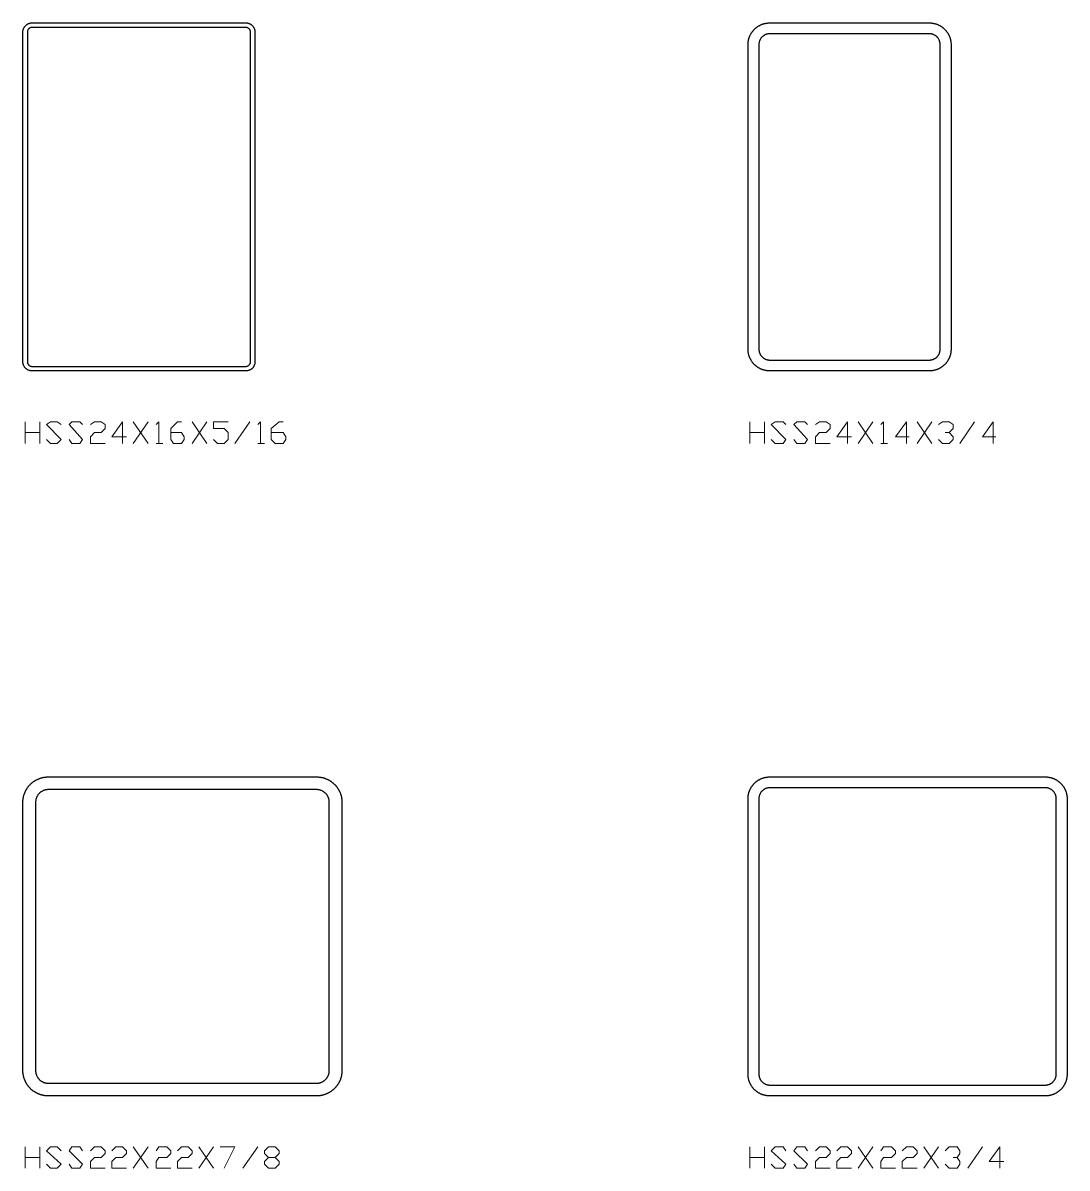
# Model space of a CAD drawing. Header units: inches. Extents: x 0 to 975, y -1305 to 34.
# Drawn here: x 150 to 222, y -105 to -26 of the extents above; entities that cross this region are included whole.
import ezdxf

# ---------------------------------------------------------------- set-up
doc = ezdxf.new("R2010")
doc.units = ezdxf.units.IN
doc.header["$MEASUREMENT"] = 0
doc.layers.add('AISC_STEEL', color=7, linetype='Continuous')

msp = doc.modelspace()

# ---------------------------------------------------------------- linework, layer by layer
at = {"color": 3, "lineweight": 0}
for p, q in [((150.145, -54.996), (150.145, -53.521)), ((151.159, -53.521), (151.159, -54.996)), ((157.614, -53.521), (158.629, -54.996)), ((157.614, -54.996), (158.629, -53.521)), ((161.672, -53.521), (162.686, -54.996)), ((161.672, -54.996), (162.686, -53.521)), ((164.623, -54.996), (165.637, -53.521)), ((200.126, -54.996), (200.126, -53.521)), ((201.141, -53.521), (201.141, -54.996)), ((207.596, -53.521), (208.61, -54.996)), ((207.596, -54.996), (208.61, -53.521)), ((211.653, -53.521), (212.668, -54.996)), ((211.653, -54.996), (212.668, -53.521)), ((214.604, -54.996), (215.619, -53.521)), ((150.145, -54.259), (151.159, -54.259)), ((200.126, -54.259), (201.141, -54.259)), ((159.182, -54.996), (159.643, -54.996)), ((166.191, -54.996), (166.652, -54.996)), ((209.164, -54.996), (209.625, -54.996)), ((150.145, -104.978), (150.145, -103.502)), ((150.145, -104.24), (151.159, -104.24)), ((151.159, -103.502), (151.159, -104.978)), ((157.614, -103.502), (158.629, -104.978)), ((157.614, -104.978), (158.629, -103.502)), ((162.133, -103.502), (163.147, -104.978)), ((162.133, -104.978), (163.147, -103.502)), ((165.176, -104.978), (166.191, -103.502)), ((200.126, -104.978), (200.126, -103.502)), ((200.126, -104.24), (201.141, -104.24)), ((201.141, -103.502), (201.141, -104.978)), ((207.596, -103.502), (208.61, -104.978)), ((207.596, -104.978), (208.61, -103.502)), ((212.114, -103.502), (213.129, -104.978)), ((212.114, -104.978), (213.129, -103.502)), ((215.158, -104.978), (216.172, -103.502))]:
    msp.add_line(p, q, dxfattribs=at)
for points in [[(151.62, -54.72), (151.897, -54.996), (152.358, -54.996), (152.635, -54.72), (151.62, -53.705), (151.897, -53.521), (152.358, -53.521), (152.635, -53.705)], [(153.188, -54.72), (153.373, -54.996), (153.926, -54.996), (154.11, -54.72), (153.188, -53.705), (153.373, -53.521), (153.926, -53.521), (154.11, -53.705)], [(154.664, -53.705), (154.94, -53.521), (155.401, -53.521), (155.678, -53.705), (155.678, -53.982), (155.401, -54.259), (154.94, -54.259), (154.664, -54.535), (154.664, -54.996), (155.678, -54.996)], [(157.153, -54.535), (156.139, -54.535), (156.877, -53.521), (156.877, -54.996)], [(159.182, -53.705), (159.367, -53.521), (159.367, -54.996)], [(160.197, -54.259), (160.934, -54.259), (161.119, -54.535), (161.119, -54.72), (160.934, -54.996), (160.381, -54.996), (160.197, -54.72), (160.197, -53.982), (160.658, -53.521), (160.934, -53.521)], [(163.147, -54.72), (163.424, -54.996), (163.885, -54.996), (164.162, -54.72), (164.162, -54.259), (163.885, -53.982), (163.147, -53.982), (163.147, -53.521), (164.162, -53.521)], [(166.191, -53.705), (166.375, -53.521), (166.375, -54.996)], [(167.113, -54.259), (167.943, -54.259), (168.127, -54.535), (168.127, -54.72), (167.943, -54.996), (167.389, -54.996), (167.113, -54.72), (167.113, -53.982), (167.666, -53.521), (167.943, -53.521)], [(201.602, -54.72), (201.878, -54.996), (202.432, -54.996), (202.616, -54.72), (201.602, -53.705), (201.878, -53.521), (202.432, -53.521), (202.616, -53.705)], [(203.169, -54.72), (203.354, -54.996), (203.907, -54.996), (204.092, -54.72), (203.169, -53.705), (203.354, -53.521), (203.907, -53.521), (204.092, -53.705)], [(204.645, -53.705), (204.922, -53.521), (205.383, -53.521), (205.659, -53.705), (205.659, -53.982), (205.383, -54.259), (204.922, -54.259), (204.645, -54.535), (204.645, -54.996), (205.659, -54.996)], [(207.135, -54.535), (206.12, -54.535), (206.858, -53.521), (206.858, -54.996)], [(209.164, -53.705), (209.348, -53.521), (209.348, -54.996)], [(211.1, -54.535), (210.178, -54.535), (210.916, -53.521), (210.916, -54.996)], [(213.129, -53.705), (213.406, -53.521), (213.867, -53.521), (214.143, -53.705), (214.143, -53.982), (213.867, -54.259), (213.59, -54.259)], [(217.094, -54.535), (216.172, -54.535), (216.91, -53.521), (216.91, -54.996)], [(213.867, -54.259), (214.143, -54.535), (214.143, -54.72), (213.867, -54.996), (213.406, -54.996), (213.129, -54.72)], [(151.62, -104.701), (151.897, -104.978), (152.358, -104.978), (152.635, -104.701), (151.62, -103.779), (151.897, -103.502), (152.358, -103.502), (152.635, -103.779)], [(153.188, -104.701), (153.373, -104.978), (153.926, -104.978), (154.11, -104.701), (153.188, -103.779), (153.373, -103.502), (153.926, -103.502), (154.11, -103.779)], [(154.664, -103.779), (154.94, -103.502), (155.401, -103.502), (155.678, -103.779), (155.678, -103.963), (155.401, -104.24), (154.94, -104.24), (154.664, -104.517), (154.664, -104.978), (155.678, -104.978)], [(156.139, -103.779), (156.416, -103.502), (156.877, -103.502), (157.153, -103.779), (157.153, -103.963), (156.877, -104.24), (156.416, -104.24), (156.139, -104.517), (156.139, -104.978), (157.153, -104.978)], [(159.182, -103.779), (159.367, -103.502), (159.92, -103.502), (160.197, -103.779), (160.197, -103.963), (159.92, -104.24), (159.367, -104.24), (159.182, -104.517), (159.182, -104.978), (160.197, -104.978)], [(160.658, -103.779), (160.934, -103.502), (161.395, -103.502), (161.672, -103.779), (161.672, -103.963), (161.395, -104.24), (160.934, -104.24), (160.658, -104.517), (160.658, -104.978), (161.672, -104.978)], [(163.609, -103.502), (164.623, -103.502), (163.885, -104.978)], [(167.389, -104.24), (167.666, -104.517), (167.666, -104.701), (167.389, -104.978), (166.928, -104.978), (166.652, -104.701), (166.652, -104.517), (166.928, -104.24), (167.389, -104.24), (167.666, -103.963), (167.666, -103.779), (167.389, -103.502), (166.928, -103.502), (166.652, -103.779), (166.652, -103.963), (166.928, -104.24)], [(201.602, -104.701), (201.878, -104.978), (202.432, -104.978), (202.616, -104.701), (201.602, -103.779), (201.878, -103.502), (202.432, -103.502), (202.616, -103.779)], [(203.169, -104.701), (203.354, -104.978), (203.907, -104.978), (204.092, -104.701), (203.169, -103.779), (203.354, -103.502), (203.907, -103.502), (204.092, -103.779)], [(204.645, -103.779), (204.922, -103.502), (205.383, -103.502), (205.659, -103.779), (205.659, -103.963), (205.383, -104.24), (204.922, -104.24), (204.645, -104.517), (204.645, -104.978), (205.659, -104.978)], [(206.12, -103.779), (206.397, -103.502), (206.858, -103.502), (207.135, -103.779), (207.135, -103.963), (206.858, -104.24), (206.397, -104.24), (206.12, -104.517), (206.12, -104.978), (207.135, -104.978)], [(209.164, -103.779), (209.348, -103.502), (209.901, -103.502), (210.178, -103.779), (210.178, -103.963), (209.901, -104.24), (209.348, -104.24), (209.164, -104.517), (209.164, -104.978), (210.178, -104.978)], [(210.639, -103.779), (210.916, -103.502), (211.377, -103.502), (211.653, -103.779), (211.653, -103.963), (211.377, -104.24), (210.916, -104.24), (210.639, -104.517), (210.639, -104.978), (211.653, -104.978)], [(213.59, -103.779), (213.867, -103.502), (214.42, -103.502), (214.604, -103.779), (214.604, -103.963), (214.42, -104.24), (214.143, -104.24)], [(214.42, -104.24), (214.604, -104.517), (214.604, -104.701), (214.42, -104.978), (213.867, -104.978), (213.59, -104.701)], [(217.647, -104.517), (216.633, -104.517), (217.371, -103.502), (217.371, -104.978)]]:
    msp.add_lwpolyline(points, dxfattribs=at)
at = {"layer": 'AISC_STEEL'}
for points in [[(165.375, -26), (165.405, -26.001), (165.434, -26.003), (165.464, -26.006), (165.493, -26.011), (165.522, -26.018), (165.551, -26.025), (165.579, -26.034), (165.607, -26.045), (165.635, -26.056), (165.661, -26.069), (165.688, -26.084), (165.713, -26.099), (165.738, -26.116), (165.761, -26.134), (165.784, -26.153), (165.806, -26.173), (165.827, -26.194), (165.847, -26.216), (165.866, -26.239), (165.884, -26.262), (165.901, -26.287), (165.916, -26.312), (165.931, -26.339), (165.944, -26.365), (165.955, -26.393), (165.966, -26.421), (165.975, -26.449), (165.982, -26.478), (165.989, -26.507), (165.994, -26.536), (165.997, -26.566), (165.999, -26.595), (166, -26.625), (166, -49.375), (165.999, -49.405), (165.997, -49.434), (165.994, -49.464), (165.989, -49.493), (165.982, -49.522), (165.975, -49.551), (165.966, -49.579), (165.955, -49.607), (165.944, -49.635), (165.931, -49.661), (165.916, -49.688), (165.901, -49.713), (165.884, -49.738), (165.866, -49.761), (165.847, -49.784), (165.827, -49.806), (165.806, -49.827), (165.784, -49.847), (165.761, -49.866), (165.738, -49.884), (165.713, -49.901), (165.688, -49.916), (165.661, -49.931), (165.635, -49.944), (165.607, -49.955), (165.579, -49.966), (165.551, -49.975), (165.522, -49.982), (165.493, -49.989), (165.464, -49.994), (165.434, -49.997), (165.405, -49.999), (165.375, -50), (150.625, -50), (150.595, -49.999), (150.566, -49.997), (150.536, -49.994), (150.507, -49.989), (150.478, -49.982), (150.449, -49.975), (150.421, -49.966), (150.393, -49.955), (150.365, -49.944), (150.339, -49.931), (150.312, -49.916), (150.287, -49.901), (150.262, -49.884), (150.239, -49.866), (150.216, -49.847), (150.194, -49.827), (150.173, -49.806), (150.153, -49.784), (150.134, -49.761), (150.116, -49.738), (150.099, -49.713), (150.084, -49.688), (150.069, -49.661), (150.056, -49.635), (150.045, -49.607), (150.034, -49.579), (150.025, -49.551), (150.018, -49.522), (150.011, -49.493), (150.006, -49.464), (150.003, -49.434), (150.001, -49.405), (150, -49.375), (150, -26.625), (150.001, -26.595), (150.003, -26.566), (150.006, -26.536), (150.011, -26.507), (150.018, -26.478), (150.025, -26.449), (150.034, -26.421), (150.045, -26.393), (150.056, -26.365), (150.069, -26.339), (150.084, -26.312), (150.099, -26.287), (150.116, -26.262), (150.134, -26.239), (150.153, -26.216), (150.173, -26.194), (150.194, -26.173), (150.216, -26.153), (150.239, -26.134), (150.262, -26.116), (150.287, -26.099), (150.312, -26.084), (150.339, -26.069), (150.365, -26.056), (150.393, -26.045), (150.421, -26.034), (150.449, -26.025), (150.478, -26.018), (150.507, -26.011), (150.536, -26.006), (150.566, -26.003), (150.595, -26.001), (150.625, -26)], [(212.5, -26), (212.53, -26), (212.56, -26.001), (212.589, -26.003), (212.619, -26.005), (212.649, -26.007), (212.679, -26.011), (212.708, -26.015), (212.738, -26.019), (212.767, -26.024), (212.796, -26.03), (212.825, -26.036), (212.855, -26.042), (212.883, -26.05), (212.912, -26.058), (212.941, -26.066), (212.969, -26.075), (212.997, -26.085), (213.025, -26.095), (213.053, -26.106), (213.081, -26.117), (213.108, -26.129), (213.135, -26.141), (213.162, -26.154), (213.189, -26.168), (213.215, -26.182), (213.241, -26.196), (213.267, -26.211), (213.293, -26.227), (213.318, -26.243), (213.343, -26.259), (213.367, -26.276), (213.391, -26.294), (213.415, -26.311), (213.439, -26.33), (213.462, -26.349), (213.484, -26.368), (213.507, -26.388), (213.529, -26.408), (213.55, -26.429), (213.571, -26.45), (213.592, -26.471), (213.612, -26.493), (213.632, -26.516), (213.651, -26.538), (213.67, -26.561), (213.689, -26.585), (213.706, -26.609), (213.724, -26.633), (213.741, -26.657), (213.757, -26.682), (213.773, -26.707), (213.789, -26.733), (213.804, -26.759), (213.818, -26.785), (213.832, -26.811), (213.846, -26.838), (213.859, -26.865), (213.871, -26.892), (213.883, -26.919), (213.894, -26.947), (213.905, -26.975), (213.915, -27.003), (213.925, -27.031), (213.934, -27.059), (213.942, -27.088), (213.95, -27.117), (213.958, -27.145), (213.964, -27.175), (213.97, -27.204), (213.976, -27.233), (213.981, -27.262), (213.985, -27.292), (213.989, -27.321), (213.993, -27.351), (213.995, -27.381), (213.997, -27.411), (213.999, -27.44), (214, -27.47), (214, -27.5), (214, -48.5), (214, -48.53), (213.999, -48.56), (213.997, -48.589), (213.995, -48.619), (213.993, -48.649), (213.989, -48.679), (213.985, -48.708), (213.981, -48.738), (213.976, -48.767), (213.97, -48.796), (213.964, -48.825), (213.958, -48.855), (213.95, -48.883), (213.942, -48.912), (213.934, -48.941), (213.925, -48.969), (213.915, -48.997), (213.905, -49.025), (213.894, -49.053), (213.883, -49.081), (213.871, -49.108), (213.859, -49.135), (213.846, -49.162), (213.832, -49.189), (213.818, -49.215), (213.804, -49.241), (213.789, -49.267), (213.773, -49.293), (213.757, -49.318), (213.741, -49.343), (213.724, -49.367), (213.706, -49.391), (213.689, -49.415), (213.67, -49.439), (213.651, -49.462), (213.632, -49.484), (213.612, -49.507), (213.592, -49.529), (213.571, -49.55), (213.55, -49.571), (213.529, -49.592), (213.507, -49.612), (213.484, -49.632), (213.462, -49.651), (213.439, -49.67), (213.415, -49.689), (213.391, -49.706), (213.367, -49.724), (213.343, -49.741), (213.318, -49.757), (213.293, -49.773), (213.267, -49.789), (213.241, -49.804), (213.215, -49.818), (213.189, -49.832), (213.162, -49.846), (213.135, -49.859), (213.108, -49.871), (213.081, -49.883), (213.053, -49.894), (213.025, -49.905), (212.997, -49.915), (212.969, -49.925), (212.941, -49.934), (212.912, -49.942), (212.883, -49.95), (212.855, -49.958), (212.825, -49.964), (212.796, -49.97), (212.767, -49.976), (212.738, -49.981), (212.708, -49.985), (212.679, -49.989), (212.649, -49.993), (212.619, -49.995), (212.589, -49.997), (212.56, -49.999), (212.53, -50), (212.5, -50), (201.5, -50), (201.47, -50), (201.44, -49.999), (201.411, -49.997), (201.381, -49.995), (201.351, -49.993), (201.321, -49.989), (201.292, -49.985), (201.262, -49.981), (201.233, -49.976), (201.204, -49.97), (201.175, -49.964), (201.145, -49.958), (201.117, -49.95), (201.088, -49.942), (201.059, -49.934), (201.031, -49.925), (201.003, -49.915), (200.975, -49.905), (200.947, -49.894), (200.919, -49.883), (200.892, -49.871), (200.865, -49.859), (200.838, -49.846), (200.811, -49.832), (200.785, -49.818), (200.759, -49.804), (200.733, -49.789), (200.707, -49.773), (200.682, -49.757), (200.657, -49.741), (200.633, -49.724), (200.609, -49.706), (200.585, -49.689), (200.561, -49.67), (200.538, -49.651), (200.516, -49.632), (200.493, -49.612), (200.471, -49.592), (200.45, -49.571), (200.429, -49.55), (200.408, -49.529), (200.388, -49.507), (200.368, -49.484), (200.349, -49.462), (200.33, -49.439), (200.311, -49.415), (200.294, -49.391), (200.276, -49.367), (200.259, -49.343), (200.243, -49.318), (200.227, -49.293), (200.211, -49.267), (200.196, -49.241), (200.182, -49.215), (200.168, -49.189), (200.154, -49.162), (200.141, -49.135), (200.129, -49.108), (200.117, -49.081), (200.106, -49.053), (200.095, -49.025), (200.085, -48.997), (200.075, -48.969), (200.066, -48.941), (200.058, -48.912), (200.05, -48.883), (200.042, -48.855), (200.036, -48.825), (200.03, -48.796), (200.024, -48.767), (200.019, -48.738), (200.015, -48.708), (200.011, -48.679), (200.007, -48.649), (200.005, -48.619), (200.003, -48.589), (200.001, -48.56), (200, -48.53), (200, -48.5), (200, -27.5), (200, -27.47), (200.001, -27.44), (200.003, -27.411), (200.005, -27.381), (200.007, -27.351), (200.011, -27.321), (200.015, -27.292), (200.019, -27.262), (200.024, -27.233), (200.03, -27.204), (200.036, -27.175), (200.042, -27.145), (200.05, -27.117), (200.058, -27.088), (200.066, -27.059), (200.075, -27.031), (200.085, -27.003), (200.095, -26.975), (200.106, -26.947), (200.117, -26.919), (200.129, -26.892), (200.141, -26.865), (200.154, -26.838), (200.168, -26.811), (200.182, -26.785), (200.196, -26.759), (200.211, -26.733), (200.227, -26.707), (200.243, -26.682), (200.259, -26.657), (200.276, -26.633), (200.294, -26.609), (200.311, -26.585), (200.33, -26.561), (200.349, -26.538), (200.368, -26.516), (200.388, -26.493), (200.408, -26.471), (200.429, -26.45), (200.45, -26.429), (200.471, -26.408), (200.493, -26.388), (200.516, -26.368), (200.538, -26.349), (200.561, -26.33), (200.585, -26.311), (200.609, -26.294), (200.633, -26.276), (200.657, -26.259), (200.682, -26.243), (200.707, -26.227), (200.733, -26.211), (200.759, -26.196), (200.785, -26.182), (200.811, -26.168), (200.838, -26.154), (200.865, -26.141), (200.892, -26.129), (200.919, -26.117), (200.947, -26.106), (200.975, -26.095), (201.003, -26.085), (201.031, -26.075), (201.059, -26.066), (201.088, -26.058), (201.117, -26.05), (201.145, -26.042), (201.175, -26.036), (201.204, -26.03), (201.233, -26.024), (201.262, -26.019), (201.292, -26.015), (201.321, -26.011), (201.351, -26.007), (201.381, -26.005), (201.411, -26.003), (201.44, -26.001), (201.47, -26), (201.5, -26)], [(150.625, -26.312), (150.596, -26.314), (150.568, -26.318), (150.539, -26.324), (150.512, -26.334), (150.486, -26.345), (150.46, -26.359), (150.437, -26.376), (150.414, -26.394), (150.394, -26.414), (150.376, -26.437), (150.359, -26.46), (150.345, -26.486), (150.334, -26.512), (150.324, -26.539), (150.318, -26.568), (150.314, -26.596), (150.312, -26.625), (150.312, -49.375), (150.314, -49.404), (150.318, -49.432), (150.324, -49.461), (150.334, -49.488), (150.345, -49.514), (150.359, -49.54), (150.376, -49.563), (150.394, -49.586), (150.414, -49.606), (150.437, -49.624), (150.46, -49.641), (150.486, -49.655), (150.512, -49.666), (150.539, -49.676), (150.568, -49.682), (150.596, -49.686), (150.625, -49.688), (165.375, -49.688), (165.404, -49.686), (165.432, -49.682), (165.461, -49.676), (165.488, -49.666), (165.514, -49.655), (165.54, -49.641), (165.563, -49.624), (165.586, -49.606), (165.606, -49.586), (165.624, -49.563), (165.641, -49.54), (165.655, -49.514), (165.666, -49.488), (165.676, -49.461), (165.682, -49.432), (165.686, -49.404), (165.688, -49.375), (165.688, -26.625), (165.686, -26.596), (165.682, -26.568), (165.676, -26.539), (165.666, -26.512), (165.655, -26.486), (165.641, -26.46), (165.624, -26.437), (165.606, -26.414), (165.586, -26.394), (165.563, -26.376), (165.54, -26.359), (165.514, -26.345), (165.488, -26.334), (165.461, -26.324), (165.432, -26.318), (165.404, -26.314), (165.375, -26.312)], [(201.5, -26.75), (201.471, -26.751), (201.441, -26.752), (201.412, -26.755), (201.383, -26.759), (201.354, -26.764), (201.325, -26.771), (201.296, -26.778), (201.268, -26.787), (201.24, -26.796), (201.213, -26.807), (201.186, -26.819), (201.16, -26.832), (201.134, -26.846), (201.108, -26.861), (201.083, -26.876), (201.059, -26.893), (201.036, -26.911), (201.013, -26.93), (200.991, -26.949), (200.97, -26.97), (200.949, -26.991), (200.93, -27.013), (200.911, -27.036), (200.893, -27.059), (200.876, -27.083), (200.861, -27.108), (200.846, -27.134), (200.832, -27.16), (200.819, -27.186), (200.807, -27.213), (200.796, -27.24), (200.787, -27.268), (200.778, -27.296), (200.771, -27.325), (200.764, -27.354), (200.759, -27.383), (200.755, -27.412), (200.752, -27.441), (200.751, -27.471), (200.75, -27.5), (200.75, -48.5), (200.751, -48.529), (200.752, -48.559), (200.755, -48.588), (200.759, -48.617), (200.764, -48.646), (200.771, -48.675), (200.778, -48.704), (200.787, -48.732), (200.796, -48.76), (200.807, -48.787), (200.819, -48.814), (200.832, -48.84), (200.846, -48.866), (200.861, -48.892), (200.876, -48.917), (200.893, -48.941), (200.911, -48.964), (200.93, -48.987), (200.949, -49.009), (200.97, -49.03), (200.991, -49.051), (201.013, -49.07), (201.036, -49.089), (201.059, -49.107), (201.083, -49.124), (201.108, -49.139), (201.134, -49.154), (201.16, -49.168), (201.186, -49.181), (201.213, -49.193), (201.24, -49.204), (201.268, -49.213), (201.296, -49.222), (201.325, -49.229), (201.354, -49.236), (201.383, -49.241), (201.412, -49.245), (201.441, -49.248), (201.471, -49.249), (201.5, -49.25), (212.5, -49.25), (212.529, -49.249), (212.559, -49.248), (212.588, -49.245), (212.617, -49.241), (212.646, -49.236), (212.675, -49.229), (212.704, -49.222), (212.732, -49.213), (212.76, -49.204), (212.787, -49.193), (212.814, -49.181), (212.84, -49.168), (212.866, -49.154), (212.892, -49.139), (212.917, -49.124), (212.941, -49.107), (212.964, -49.089), (212.987, -49.07), (213.009, -49.051), (213.03, -49.03), (213.051, -49.009), (213.07, -48.987), (213.089, -48.964), (213.107, -48.941), (213.124, -48.917), (213.139, -48.892), (213.154, -48.866), (213.168, -48.84), (213.181, -48.814), (213.193, -48.787), (213.204, -48.76), (213.213, -48.732), (213.222, -48.704), (213.229, -48.675), (213.236, -48.646), (213.241, -48.617), (213.245, -48.588), (213.248, -48.559), (213.249, -48.529), (213.25, -48.5), (213.25, -27.5), (213.249, -27.471), (213.248, -27.441), (213.245, -27.412), (213.241, -27.383), (213.236, -27.354), (213.229, -27.325), (213.222, -27.296), (213.213, -27.268), (213.204, -27.24), (213.193, -27.213), (213.181, -27.186), (213.168, -27.16), (213.154, -27.134), (213.139, -27.108), (213.124, -27.083), (213.107, -27.059), (213.089, -27.036), (213.07, -27.013), (213.051, -26.991), (213.03, -26.97), (213.009, -26.949), (212.987, -26.93), (212.964, -26.911), (212.941, -26.893), (212.917, -26.876), (212.892, -26.861), (212.866, -26.846), (212.84, -26.832), (212.814, -26.819), (212.787, -26.807), (212.76, -26.796), (212.732, -26.787), (212.704, -26.778), (212.675, -26.771), (212.646, -26.764), (212.617, -26.759), (212.588, -26.755), (212.559, -26.752), (212.529, -26.751), (212.5, -26.75)], [(170.25, -78), (170.28, -78), (170.31, -78.001), (170.34, -78.002), (170.369, -78.004), (170.399, -78.006), (170.429, -78.009), (170.459, -78.012), (170.488, -78.016), (170.518, -78.021), (170.547, -78.025), (170.577, -78.031), (170.606, -78.037), (170.635, -78.043), (170.664, -78.05), (170.693, -78.057), (170.722, -78.065), (170.751, -78.073), (170.779, -78.082), (170.808, -78.091), (170.836, -78.101), (170.864, -78.111), (170.892, -78.122), (170.92, -78.133), (170.947, -78.145), (170.975, -78.157), (171.002, -78.17), (171.028, -78.183), (171.055, -78.196), (171.082, -78.21), (171.108, -78.225), (171.134, -78.239), (171.159, -78.255), (171.185, -78.271), (171.21, -78.287), (171.235, -78.303), (171.259, -78.32), (171.283, -78.338), (171.307, -78.356), (171.331, -78.374), (171.354, -78.393), (171.377, -78.412), (171.4, -78.431), (171.422, -78.451), (171.444, -78.471), (171.466, -78.492), (171.487, -78.513), (171.508, -78.534), (171.529, -78.556), (171.549, -78.578), (171.569, -78.6), (171.588, -78.623), (171.607, -78.646), (171.626, -78.669), (171.644, -78.693), (171.662, -78.717), (171.68, -78.741), (171.697, -78.765), (171.713, -78.79), (171.729, -78.815), (171.745, -78.841), (171.761, -78.866), (171.775, -78.892), (171.79, -78.918), (171.804, -78.945), (171.817, -78.972), (171.83, -78.998), (171.843, -79.025), (171.855, -79.053), (171.867, -79.08), (171.878, -79.108), (171.889, -79.136), (171.899, -79.164), (171.909, -79.192), (171.918, -79.221), (171.927, -79.249), (171.935, -79.278), (171.943, -79.307), (171.95, -79.336), (171.957, -79.365), (171.963, -79.394), (171.969, -79.423), (171.975, -79.453), (171.979, -79.482), (171.984, -79.512), (171.988, -79.541), (171.991, -79.571), (171.994, -79.601), (171.996, -79.631), (171.998, -79.66), (171.999, -79.69), (172, -79.72), (172, -79.75), (172, -98.25), (172, -98.28), (171.999, -98.31), (171.998, -98.34), (171.996, -98.369), (171.994, -98.399), (171.991, -98.429), (171.988, -98.459), (171.984, -98.488), (171.979, -98.518), (171.975, -98.547), (171.969, -98.577), (171.963, -98.606), (171.957, -98.635), (171.95, -98.664), (171.943, -98.693), (171.935, -98.722), (171.927, -98.751), (171.918, -98.779), (171.909, -98.808), (171.899, -98.836), (171.889, -98.864), (171.878, -98.892), (171.867, -98.92), (171.855, -98.947), (171.843, -98.975), (171.83, -99.002), (171.817, -99.028), (171.804, -99.055), (171.79, -99.082), (171.775, -99.108), (171.761, -99.134), (171.745, -99.159), (171.729, -99.185), (171.713, -99.21), (171.697, -99.235), (171.68, -99.259), (171.662, -99.283), (171.644, -99.307), (171.626, -99.331), (171.607, -99.354), (171.588, -99.377), (171.569, -99.4), (171.549, -99.422), (171.529, -99.444), (171.508, -99.466), (171.487, -99.487), (171.466, -99.508), (171.444, -99.529), (171.422, -99.549), (171.4, -99.569), (171.377, -99.588), (171.354, -99.607), (171.331, -99.626), (171.307, -99.644), (171.283, -99.662), (171.259, -99.68), (171.235, -99.697), (171.21, -99.713), (171.185, -99.729), (171.159, -99.745), (171.134, -99.761), (171.108, -99.775), (171.082, -99.79), (171.055, -99.804), (171.028, -99.817), (171.002, -99.83), (170.975, -99.843), (170.947, -99.855), (170.92, -99.867), (170.892, -99.878), (170.864, -99.889), (170.836, -99.899), (170.808, -99.909), (170.779, -99.918), (170.751, -99.927), (170.722, -99.935), (170.693, -99.943), (170.664, -99.95), (170.635, -99.957), (170.606, -99.963), (170.577, -99.969), (170.547, -99.975), (170.518, -99.979), (170.488, -99.984), (170.459, -99.988), (170.429, -99.991), (170.399, -99.994), (170.369, -99.996), (170.34, -99.998), (170.31, -99.999), (170.28, -100), (170.25, -100), (151.75, -100), (151.72, -100), (151.69, -99.999), (151.66, -99.998), (151.631, -99.996), (151.601, -99.994), (151.571, -99.991), (151.541, -99.988), (151.512, -99.984), (151.482, -99.979), (151.453, -99.975), (151.423, -99.969), (151.394, -99.963), (151.365, -99.957), (151.336, -99.95), (151.307, -99.943), (151.278, -99.935), (151.249, -99.927), (151.221, -99.918), (151.192, -99.909), (151.164, -99.899), (151.136, -99.889), (151.108, -99.878), (151.08, -99.867), (151.053, -99.855), (151.025, -99.843), (150.998, -99.83), (150.972, -99.817), (150.945, -99.804), (150.918, -99.79), (150.892, -99.775), (150.866, -99.761), (150.841, -99.745), (150.815, -99.729), (150.79, -99.713), (150.765, -99.697), (150.741, -99.68), (150.717, -99.662), (150.693, -99.644), (150.669, -99.626), (150.646, -99.607), (150.623, -99.588), (150.6, -99.569), (150.578, -99.549), (150.556, -99.529), (150.534, -99.508), (150.513, -99.487), (150.492, -99.466), (150.471, -99.444), (150.451, -99.422), (150.431, -99.4), (150.412, -99.377), (150.393, -99.354), (150.374, -99.331), (150.356, -99.307), (150.338, -99.283), (150.32, -99.259), (150.303, -99.235), (150.287, -99.21), (150.271, -99.185), (150.255, -99.159), (150.239, -99.134), (150.225, -99.108), (150.21, -99.082), (150.196, -99.055), (150.183, -99.028), (150.17, -99.002), (150.157, -98.975), (150.145, -98.947), (150.133, -98.92), (150.122, -98.892), (150.111, -98.864), (150.101, -98.836), (150.091, -98.808), (150.082, -98.779), (150.073, -98.751), (150.065, -98.722), (150.057, -98.693), (150.05, -98.664), (150.043, -98.635), (150.037, -98.606), (150.031, -98.577), (150.025, -98.547), (150.021, -98.518), (150.016, -98.488), (150.012, -98.459), (150.009, -98.429), (150.006, -98.399), (150.004, -98.369), (150.002, -98.34), (150.001, -98.31), (150, -98.28), (150, -98.25), (150, -79.75), (150, -79.72), (150.001, -79.69), (150.002, -79.66), (150.004, -79.631), (150.006, -79.601), (150.009, -79.571), (150.012, -79.541), (150.016, -79.512), (150.021, -79.482), (150.025, -79.453), (150.031, -79.423), (150.037, -79.394), (150.043, -79.365), (150.05, -79.336), (150.057, -79.307), (150.065, -79.278), (150.073, -79.249), (150.082, -79.221), (150.091, -79.192), (150.101, -79.164), (150.111, -79.136), (150.122, -79.108), (150.133, -79.08), (150.145, -79.053), (150.157, -79.025), (150.17, -78.998), (150.183, -78.972), (150.196, -78.945), (150.21, -78.918), (150.225, -78.892), (150.239, -78.866), (150.255, -78.841), (150.271, -78.815), (150.287, -78.79), (150.303, -78.765), (150.32, -78.741), (150.338, -78.717), (150.356, -78.693), (150.374, -78.669), (150.393, -78.646), (150.412, -78.623), (150.431, -78.6), (150.451, -78.578), (150.471, -78.556), (150.492, -78.534), (150.513, -78.513), (150.534, -78.492), (150.556, -78.471), (150.578, -78.451), (150.6, -78.431), (150.623, -78.412), (150.646, -78.393), (150.669, -78.374), (150.693, -78.356), (150.717, -78.338), (150.741, -78.32), (150.765, -78.303), (150.79, -78.287), (150.815, -78.271), (150.841, -78.255), (150.866, -78.239), (150.892, -78.225), (150.918, -78.21), (150.945, -78.196), (150.972, -78.183), (150.998, -78.17), (151.025, -78.157), (151.053, -78.145), (151.08, -78.133), (151.108, -78.122), (151.136, -78.111), (151.164, -78.101), (151.192, -78.091), (151.221, -78.082), (151.249, -78.073), (151.278, -78.065), (151.307, -78.057), (151.336, -78.05), (151.365, -78.043), (151.394, -78.037), (151.423, -78.031), (151.453, -78.025), (151.482, -78.021), (151.512, -78.016), (151.541, -78.012), (151.571, -78.009), (151.601, -78.006), (151.631, -78.004), (151.66, -78.002), (151.69, -78.001), (151.72, -78), (151.75, -78)], [(220.5, -78), (220.53, -78), (220.56, -78.001), (220.589, -78.003), (220.619, -78.005), (220.649, -78.007), (220.679, -78.011), (220.708, -78.015), (220.738, -78.019), (220.767, -78.024), (220.796, -78.03), (220.825, -78.036), (220.855, -78.042), (220.883, -78.05), (220.912, -78.058), (220.941, -78.066), (220.969, -78.075), (220.997, -78.085), (221.025, -78.095), (221.053, -78.106), (221.081, -78.117), (221.108, -78.129), (221.135, -78.141), (221.162, -78.154), (221.189, -78.168), (221.215, -78.182), (221.241, -78.196), (221.267, -78.211), (221.293, -78.227), (221.318, -78.243), (221.343, -78.259), (221.367, -78.276), (221.391, -78.294), (221.415, -78.311), (221.439, -78.33), (221.462, -78.349), (221.484, -78.368), (221.507, -78.388), (221.529, -78.408), (221.55, -78.429), (221.571, -78.45), (221.592, -78.471), (221.612, -78.493), (221.632, -78.516), (221.651, -78.538), (221.67, -78.561), (221.689, -78.585), (221.706, -78.609), (221.724, -78.633), (221.741, -78.657), (221.757, -78.682), (221.773, -78.707), (221.789, -78.733), (221.804, -78.759), (221.818, -78.785), (221.832, -78.811), (221.846, -78.838), (221.859, -78.865), (221.871, -78.892), (221.883, -78.919), (221.894, -78.947), (221.905, -78.975), (221.915, -79.003), (221.925, -79.031), (221.934, -79.059), (221.942, -79.088), (221.95, -79.117), (221.958, -79.145), (221.964, -79.175), (221.97, -79.204), (221.976, -79.233), (221.981, -79.262), (221.985, -79.292), (221.989, -79.321), (221.993, -79.351), (221.995, -79.381), (221.997, -79.411), (221.999, -79.44), (222, -79.47), (222, -79.5), (222, -98.5), (222, -98.53), (221.999, -98.56), (221.997, -98.589), (221.995, -98.619), (221.993, -98.649), (221.989, -98.679), (221.985, -98.708), (221.981, -98.738), (221.976, -98.767), (221.97, -98.796), (221.964, -98.825), (221.958, -98.855), (221.95, -98.883), (221.942, -98.912), (221.934, -98.941), (221.925, -98.969), (221.915, -98.997), (221.905, -99.025), (221.894, -99.053), (221.883, -99.081), (221.871, -99.108), (221.859, -99.135), (221.846, -99.162), (221.832, -99.189), (221.818, -99.215), (221.804, -99.241), (221.789, -99.267), (221.773, -99.293), (221.757, -99.318), (221.741, -99.343), (221.724, -99.367), (221.706, -99.391), (221.689, -99.415), (221.67, -99.439), (221.651, -99.462), (221.632, -99.484), (221.612, -99.507), (221.592, -99.529), (221.571, -99.55), (221.55, -99.571), (221.529, -99.592), (221.507, -99.612), (221.484, -99.632), (221.462, -99.651), (221.439, -99.67), (221.415, -99.689), (221.391, -99.706), (221.367, -99.724), (221.343, -99.741), (221.318, -99.757), (221.293, -99.773), (221.267, -99.789), (221.241, -99.804), (221.215, -99.818), (221.189, -99.832), (221.162, -99.846), (221.135, -99.859), (221.108, -99.871), (221.081, -99.883), (221.053, -99.894), (221.025, -99.905), (220.997, -99.915), (220.969, -99.925), (220.941, -99.934), (220.912, -99.942), (220.883, -99.95), (220.855, -99.958), (220.825, -99.964), (220.796, -99.97), (220.767, -99.976), (220.738, -99.981), (220.708, -99.985), (220.679, -99.989), (220.649, -99.993), (220.619, -99.995), (220.589, -99.997), (220.56, -99.999), (220.53, -100), (220.5, -100), (201.5, -100), (201.47, -100), (201.44, -99.999), (201.411, -99.997), (201.381, -99.995), (201.351, -99.993), (201.321, -99.989), (201.292, -99.985), (201.262, -99.981), (201.233, -99.976), (201.204, -99.97), (201.175, -99.964), (201.145, -99.958), (201.117, -99.95), (201.088, -99.942), (201.059, -99.934), (201.031, -99.925), (201.003, -99.915), (200.975, -99.905), (200.947, -99.894), (200.919, -99.883), (200.892, -99.871), (200.865, -99.859), (200.838, -99.846), (200.811, -99.832), (200.785, -99.818), (200.759, -99.804), (200.733, -99.789), (200.707, -99.773), (200.682, -99.757), (200.657, -99.741), (200.633, -99.724), (200.609, -99.706), (200.585, -99.689), (200.561, -99.67), (200.538, -99.651), (200.516, -99.632), (200.493, -99.612), (200.471, -99.592), (200.45, -99.571), (200.429, -99.55), (200.408, -99.529), (200.388, -99.507), (200.368, -99.484), (200.349, -99.462), (200.33, -99.439), (200.311, -99.415), (200.294, -99.391), (200.276, -99.367), (200.259, -99.343), (200.243, -99.318), (200.227, -99.293), (200.211, -99.267), (200.196, -99.241), (200.182, -99.215), (200.168, -99.189), (200.154, -99.162), (200.141, -99.135), (200.129, -99.108), (200.117, -99.081), (200.106, -99.053), (200.095, -99.025), (200.085, -98.997), (200.075, -98.969), (200.066, -98.941), (200.058, -98.912), (200.05, -98.883), (200.042, -98.855), (200.036, -98.825), (200.03, -98.796), (200.024, -98.767), (200.019, -98.738), (200.015, -98.708), (200.011, -98.679), (200.007, -98.649), (200.005, -98.619), (200.003, -98.589), (200.001, -98.56), (200, -98.53), (200, -98.5), (200, -79.5), (200, -79.47), (200.001, -79.44), (200.003, -79.411), (200.005, -79.381), (200.007, -79.351), (200.011, -79.321), (200.015, -79.292), (200.019, -79.262), (200.024, -79.233), (200.03, -79.204), (200.036, -79.175), (200.042, -79.145), (200.05, -79.117), (200.058, -79.088), (200.066, -79.059), (200.075, -79.031), (200.085, -79.003), (200.095, -78.975), (200.106, -78.947), (200.117, -78.919), (200.129, -78.892), (200.141, -78.865), (200.154, -78.838), (200.168, -78.811), (200.182, -78.785), (200.196, -78.759), (200.211, -78.733), (200.227, -78.707), (200.243, -78.682), (200.259, -78.657), (200.276, -78.633), (200.294, -78.609), (200.311, -78.585), (200.33, -78.561), (200.349, -78.538), (200.368, -78.516), (200.388, -78.493), (200.408, -78.471), (200.429, -78.45), (200.45, -78.429), (200.471, -78.408), (200.493, -78.388), (200.516, -78.368), (200.538, -78.349), (200.561, -78.33), (200.585, -78.311), (200.609, -78.294), (200.633, -78.276), (200.657, -78.259), (200.682, -78.243), (200.707, -78.227), (200.733, -78.211), (200.759, -78.196), (200.785, -78.182), (200.811, -78.168), (200.838, -78.154), (200.865, -78.141), (200.892, -78.129), (200.919, -78.117), (200.947, -78.106), (200.975, -78.095), (201.003, -78.085), (201.031, -78.075), (201.059, -78.066), (201.088, -78.058), (201.117, -78.05), (201.145, -78.042), (201.175, -78.036), (201.204, -78.03), (201.233, -78.024), (201.262, -78.019), (201.292, -78.015), (201.321, -78.011), (201.351, -78.007), (201.381, -78.005), (201.411, -78.003), (201.44, -78.001), (201.47, -78), (201.5, -78)], [(151.75, -78.875), (151.72, -78.876), (151.69, -78.877), (151.661, -78.88), (151.631, -78.883), (151.601, -78.888), (151.572, -78.893), (151.543, -78.9), (151.514, -78.907), (151.485, -78.916), (151.457, -78.926), (151.429, -78.936), (151.401, -78.947), (151.374, -78.96), (151.347, -78.973), (151.321, -78.987), (151.295, -79.002), (151.27, -79.018), (151.245, -79.035), (151.221, -79.053), (151.198, -79.071), (151.175, -79.091), (151.153, -79.111), (151.131, -79.131), (151.111, -79.153), (151.091, -79.175), (151.071, -79.198), (151.053, -79.221), (151.035, -79.245), (151.018, -79.27), (151.002, -79.295), (150.987, -79.321), (150.973, -79.347), (150.96, -79.374), (150.947, -79.401), (150.936, -79.429), (150.926, -79.457), (150.916, -79.485), (150.907, -79.514), (150.9, -79.543), (150.893, -79.572), (150.888, -79.601), (150.883, -79.631), (150.88, -79.661), (150.877, -79.69), (150.876, -79.72), (150.875, -79.75), (150.875, -98.25), (150.876, -98.28), (150.877, -98.31), (150.88, -98.339), (150.883, -98.369), (150.888, -98.399), (150.893, -98.428), (150.9, -98.457), (150.907, -98.486), (150.916, -98.515), (150.926, -98.543), (150.936, -98.571), (150.947, -98.599), (150.96, -98.626), (150.973, -98.653), (150.987, -98.679), (151.002, -98.705), (151.018, -98.73), (151.035, -98.755), (151.053, -98.779), (151.071, -98.802), (151.091, -98.825), (151.111, -98.847), (151.131, -98.869), (151.153, -98.889), (151.175, -98.909), (151.198, -98.929), (151.221, -98.947), (151.245, -98.965), (151.27, -98.982), (151.295, -98.998), (151.321, -99.013), (151.347, -99.027), (151.374, -99.04), (151.401, -99.053), (151.429, -99.064), (151.457, -99.074), (151.485, -99.084), (151.514, -99.093), (151.543, -99.1), (151.572, -99.107), (151.601, -99.112), (151.631, -99.117), (151.661, -99.12), (151.69, -99.123), (151.72, -99.124), (151.75, -99.125), (170.25, -99.125), (170.28, -99.124), (170.31, -99.123), (170.339, -99.12), (170.369, -99.117), (170.399, -99.112), (170.428, -99.107), (170.457, -99.1), (170.486, -99.093), (170.515, -99.084), (170.543, -99.074), (170.571, -99.064), (170.599, -99.053), (170.626, -99.04), (170.653, -99.027), (170.679, -99.013), (170.705, -98.998), (170.73, -98.982), (170.755, -98.965), (170.779, -98.947), (170.802, -98.929), (170.825, -98.909), (170.847, -98.889), (170.869, -98.869), (170.889, -98.847), (170.909, -98.825), (170.929, -98.802), (170.947, -98.779), (170.965, -98.755), (170.982, -98.73), (170.998, -98.705), (171.013, -98.679), (171.027, -98.653), (171.04, -98.626), (171.053, -98.599), (171.064, -98.571), (171.074, -98.543), (171.084, -98.515), (171.093, -98.486), (171.1, -98.457), (171.107, -98.428), (171.112, -98.399), (171.117, -98.369), (171.12, -98.339), (171.123, -98.31), (171.124, -98.28), (171.125, -98.25), (171.125, -79.75), (171.124, -79.72), (171.123, -79.69), (171.12, -79.661), (171.117, -79.631), (171.112, -79.601), (171.107, -79.572), (171.1, -79.543), (171.093, -79.514), (171.084, -79.485), (171.074, -79.457), (171.064, -79.429), (171.053, -79.401), (171.04, -79.374), (171.027, -79.347), (171.013, -79.321), (170.998, -79.295), (170.982, -79.27), (170.965, -79.245), (170.947, -79.221), (170.929, -79.198), (170.909, -79.175), (170.889, -79.153), (170.869, -79.131), (170.847, -79.111), (170.825, -79.091), (170.802, -79.071), (170.779, -79.053), (170.755, -79.035), (170.73, -79.018), (170.705, -79.002), (170.679, -78.987), (170.653, -78.973), (170.626, -78.96), (170.599, -78.947), (170.571, -78.936), (170.543, -78.926), (170.515, -78.916), (170.486, -78.907), (170.457, -78.9), (170.428, -78.893), (170.399, -78.888), (170.369, -78.883), (170.339, -78.88), (170.31, -78.877), (170.28, -78.876), (170.25, -78.875)], [(201.5, -78.75), (201.471, -78.751), (201.441, -78.752), (201.412, -78.755), (201.383, -78.759), (201.354, -78.764), (201.325, -78.771), (201.296, -78.778), (201.268, -78.787), (201.24, -78.796), (201.213, -78.807), (201.186, -78.819), (201.16, -78.832), (201.134, -78.846), (201.108, -78.861), (201.083, -78.876), (201.059, -78.893), (201.036, -78.911), (201.013, -78.93), (200.991, -78.949), (200.97, -78.97), (200.949, -78.991), (200.93, -79.013), (200.911, -79.036), (200.893, -79.059), (200.876, -79.083), (200.861, -79.108), (200.846, -79.134), (200.832, -79.16), (200.819, -79.186), (200.807, -79.213), (200.796, -79.24), (200.787, -79.268), (200.778, -79.296), (200.771, -79.325), (200.764, -79.354), (200.759, -79.383), (200.755, -79.412), (200.752, -79.441), (200.751, -79.471), (200.75, -79.5), (200.75, -98.5), (200.751, -98.529), (200.752, -98.559), (200.755, -98.588), (200.759, -98.617), (200.764, -98.646), (200.771, -98.675), (200.778, -98.704), (200.787, -98.732), (200.796, -98.76), (200.807, -98.787), (200.819, -98.814), (200.832, -98.84), (200.846, -98.866), (200.861, -98.892), (200.876, -98.917), (200.893, -98.941), (200.911, -98.964), (200.93, -98.987), (200.949, -99.009), (200.97, -99.03), (200.991, -99.051), (201.013, -99.07), (201.036, -99.089), (201.059, -99.107), (201.083, -99.124), (201.108, -99.139), (201.134, -99.154), (201.16, -99.168), (201.186, -99.181), (201.213, -99.193), (201.24, -99.204), (201.268, -99.213), (201.296, -99.222), (201.325, -99.229), (201.354, -99.236), (201.383, -99.241), (201.412, -99.245), (201.441, -99.248), (201.471, -99.249), (201.5, -99.25), (220.5, -99.25), (220.529, -99.249), (220.559, -99.248), (220.588, -99.245), (220.617, -99.241), (220.646, -99.236), (220.675, -99.229), (220.704, -99.222), (220.732, -99.213), (220.76, -99.204), (220.787, -99.193), (220.814, -99.181), (220.84, -99.168), (220.866, -99.154), (220.892, -99.139), (220.917, -99.124), (220.941, -99.107), (220.964, -99.089), (220.987, -99.07), (221.009, -99.051), (221.03, -99.03), (221.051, -99.009), (221.07, -98.987), (221.089, -98.964), (221.107, -98.941), (221.124, -98.917), (221.139, -98.892), (221.154, -98.866), (221.168, -98.84), (221.181, -98.814), (221.193, -98.787), (221.204, -98.76), (221.213, -98.732), (221.222, -98.704), (221.229, -98.675), (221.236, -98.646), (221.241, -98.617), (221.245, -98.588), (221.248, -98.559), (221.249, -98.529), (221.25, -98.5), (221.25, -79.5), (221.249, -79.471), (221.248, -79.441), (221.245, -79.412), (221.241, -79.383), (221.236, -79.354), (221.229, -79.325), (221.222, -79.296), (221.213, -79.268), (221.204, -79.24), (221.193, -79.213), (221.181, -79.186), (221.168, -79.16), (221.154, -79.134), (221.139, -79.108), (221.124, -79.083), (221.107, -79.059), (221.089, -79.036), (221.07, -79.013), (221.051, -78.991), (221.03, -78.97), (221.009, -78.949), (220.987, -78.93), (220.964, -78.911), (220.941, -78.893), (220.917, -78.876), (220.892, -78.861), (220.866, -78.846), (220.84, -78.832), (220.814, -78.819), (220.787, -78.807), (220.76, -78.796), (220.732, -78.787), (220.704, -78.778), (220.675, -78.771), (220.646, -78.764), (220.617, -78.759), (220.588, -78.755), (220.559, -78.752), (220.529, -78.751), (220.5, -78.75)]]:
    msp.add_lwpolyline(points, close=True, dxfattribs=at)

doc.saveas('drawing.dxf')
